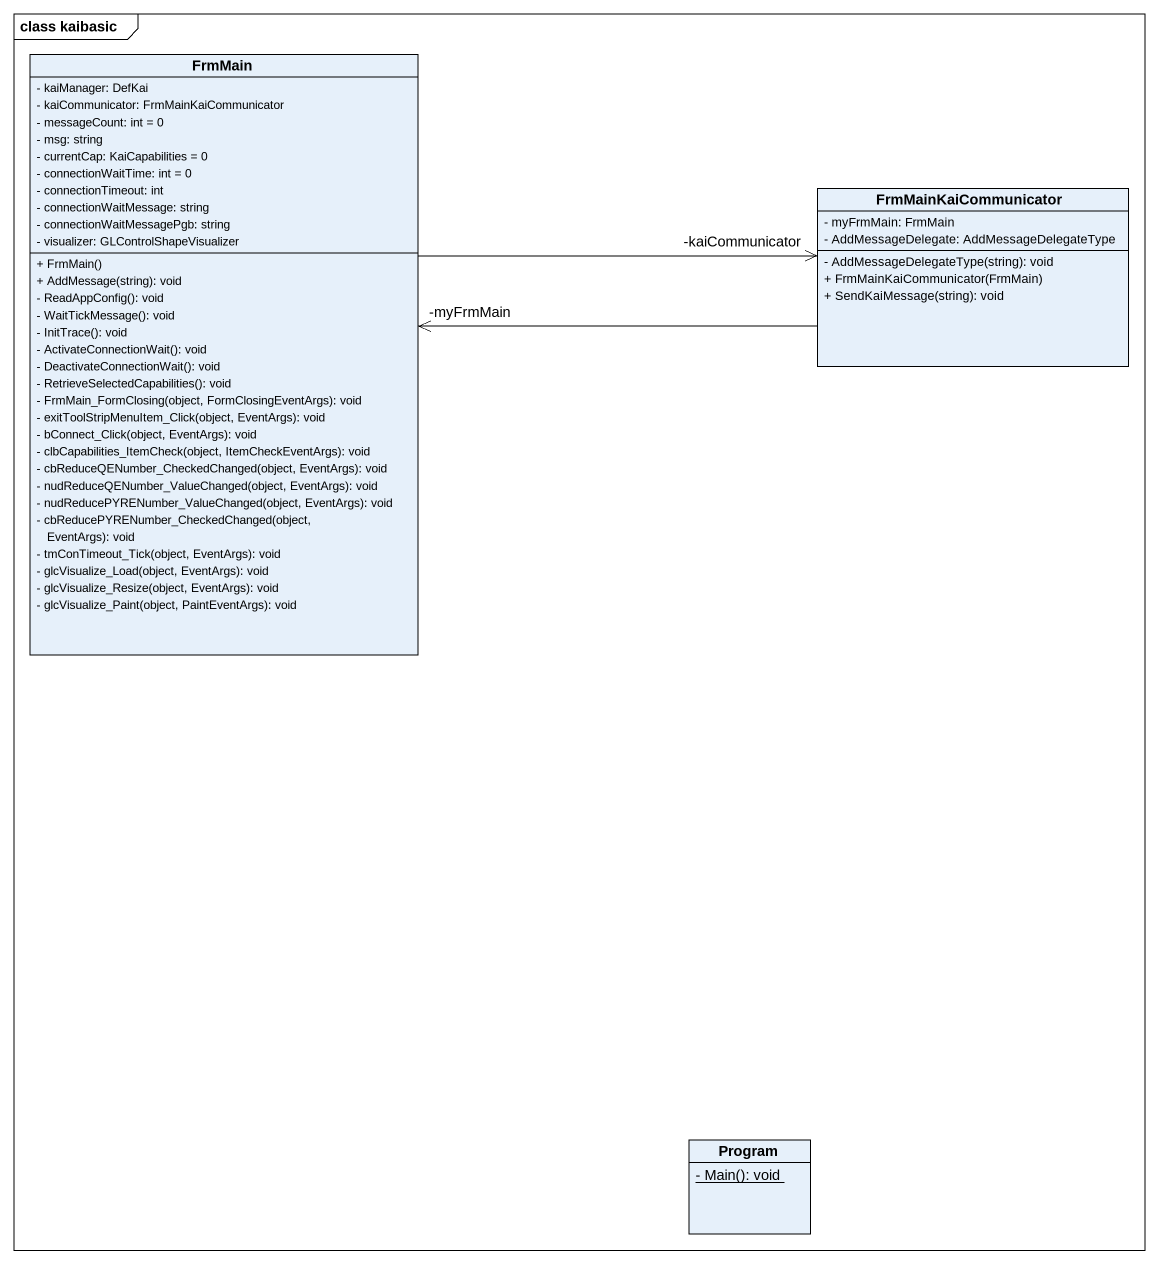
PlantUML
@startuml
mainframe class kaibasic
hide circle
hide empty members
skinparam classAttributeIconSize 0
class FrmMain {
  - kaiManager: DefKai
  - kaiCommunicator: FrmMainKaiCommunicator
  - messageCount: int = 0
  - msg: string
  - currentCap: KaiCapabilities = 0
  - connectionWaitTime: int = 0
  - connectionTimeout: int
  - connectionWaitMessage: string
  - connectionWaitMessagePgb: string
  - visualizer: GLControlShapeVisualizer
  + FrmMain()
  + AddMessage(string): void
  - ReadAppConfig(): void
  - WaitTickMessage(): void
  - InitTrace(): void
  - ActivateConnectionWait(): void
  - DeactivateConnectionWait(): void
  - RetrieveSelectedCapabilities(): void
  - FrmMain_FormClosing(object, FormClosingEventArgs): void
  - exitToolStripMenuItem_Click(object, EventArgs): void
  - bConnect_Click(object, EventArgs): void
  - clbCapabilities_ItemCheck(object, ItemCheckEventArgs): void
  - cbReduceQENumber_CheckedChanged(object, EventArgs): void
  - nudReduceQENumber_ValueChanged(object, EventArgs): void
  - nudReducePYRENumber_ValueChanged(object, EventArgs): void
  - cbReducePYRENumber_CheckedChanged(object, EventArgs): void
  - tmConTimeout_Tick(object, EventArgs): void
  - glcVisualize_Load(object, EventArgs): void
  - glcVisualize_Resize(object, EventArgs): void
  - glcVisualize_Paint(object, PaintEventArgs): void
}
class FrmMainKaiCommunicator {
  - myFrmMain: FrmMain
  - AddMessageDelegate: AddMessageDelegateType
  - AddMessageDelegateType(string): void
  + FrmMainKaiCommunicator(FrmMain)
  + SendKaiMessage(string): void
}
class Program {
  {static} - Main(): void
}
FrmMain -right-> "-kaiCommunicator" FrmMainKaiCommunicator
FrmMainKaiCommunicator -left-> "-myFrmMain" FrmMain
@enduml
